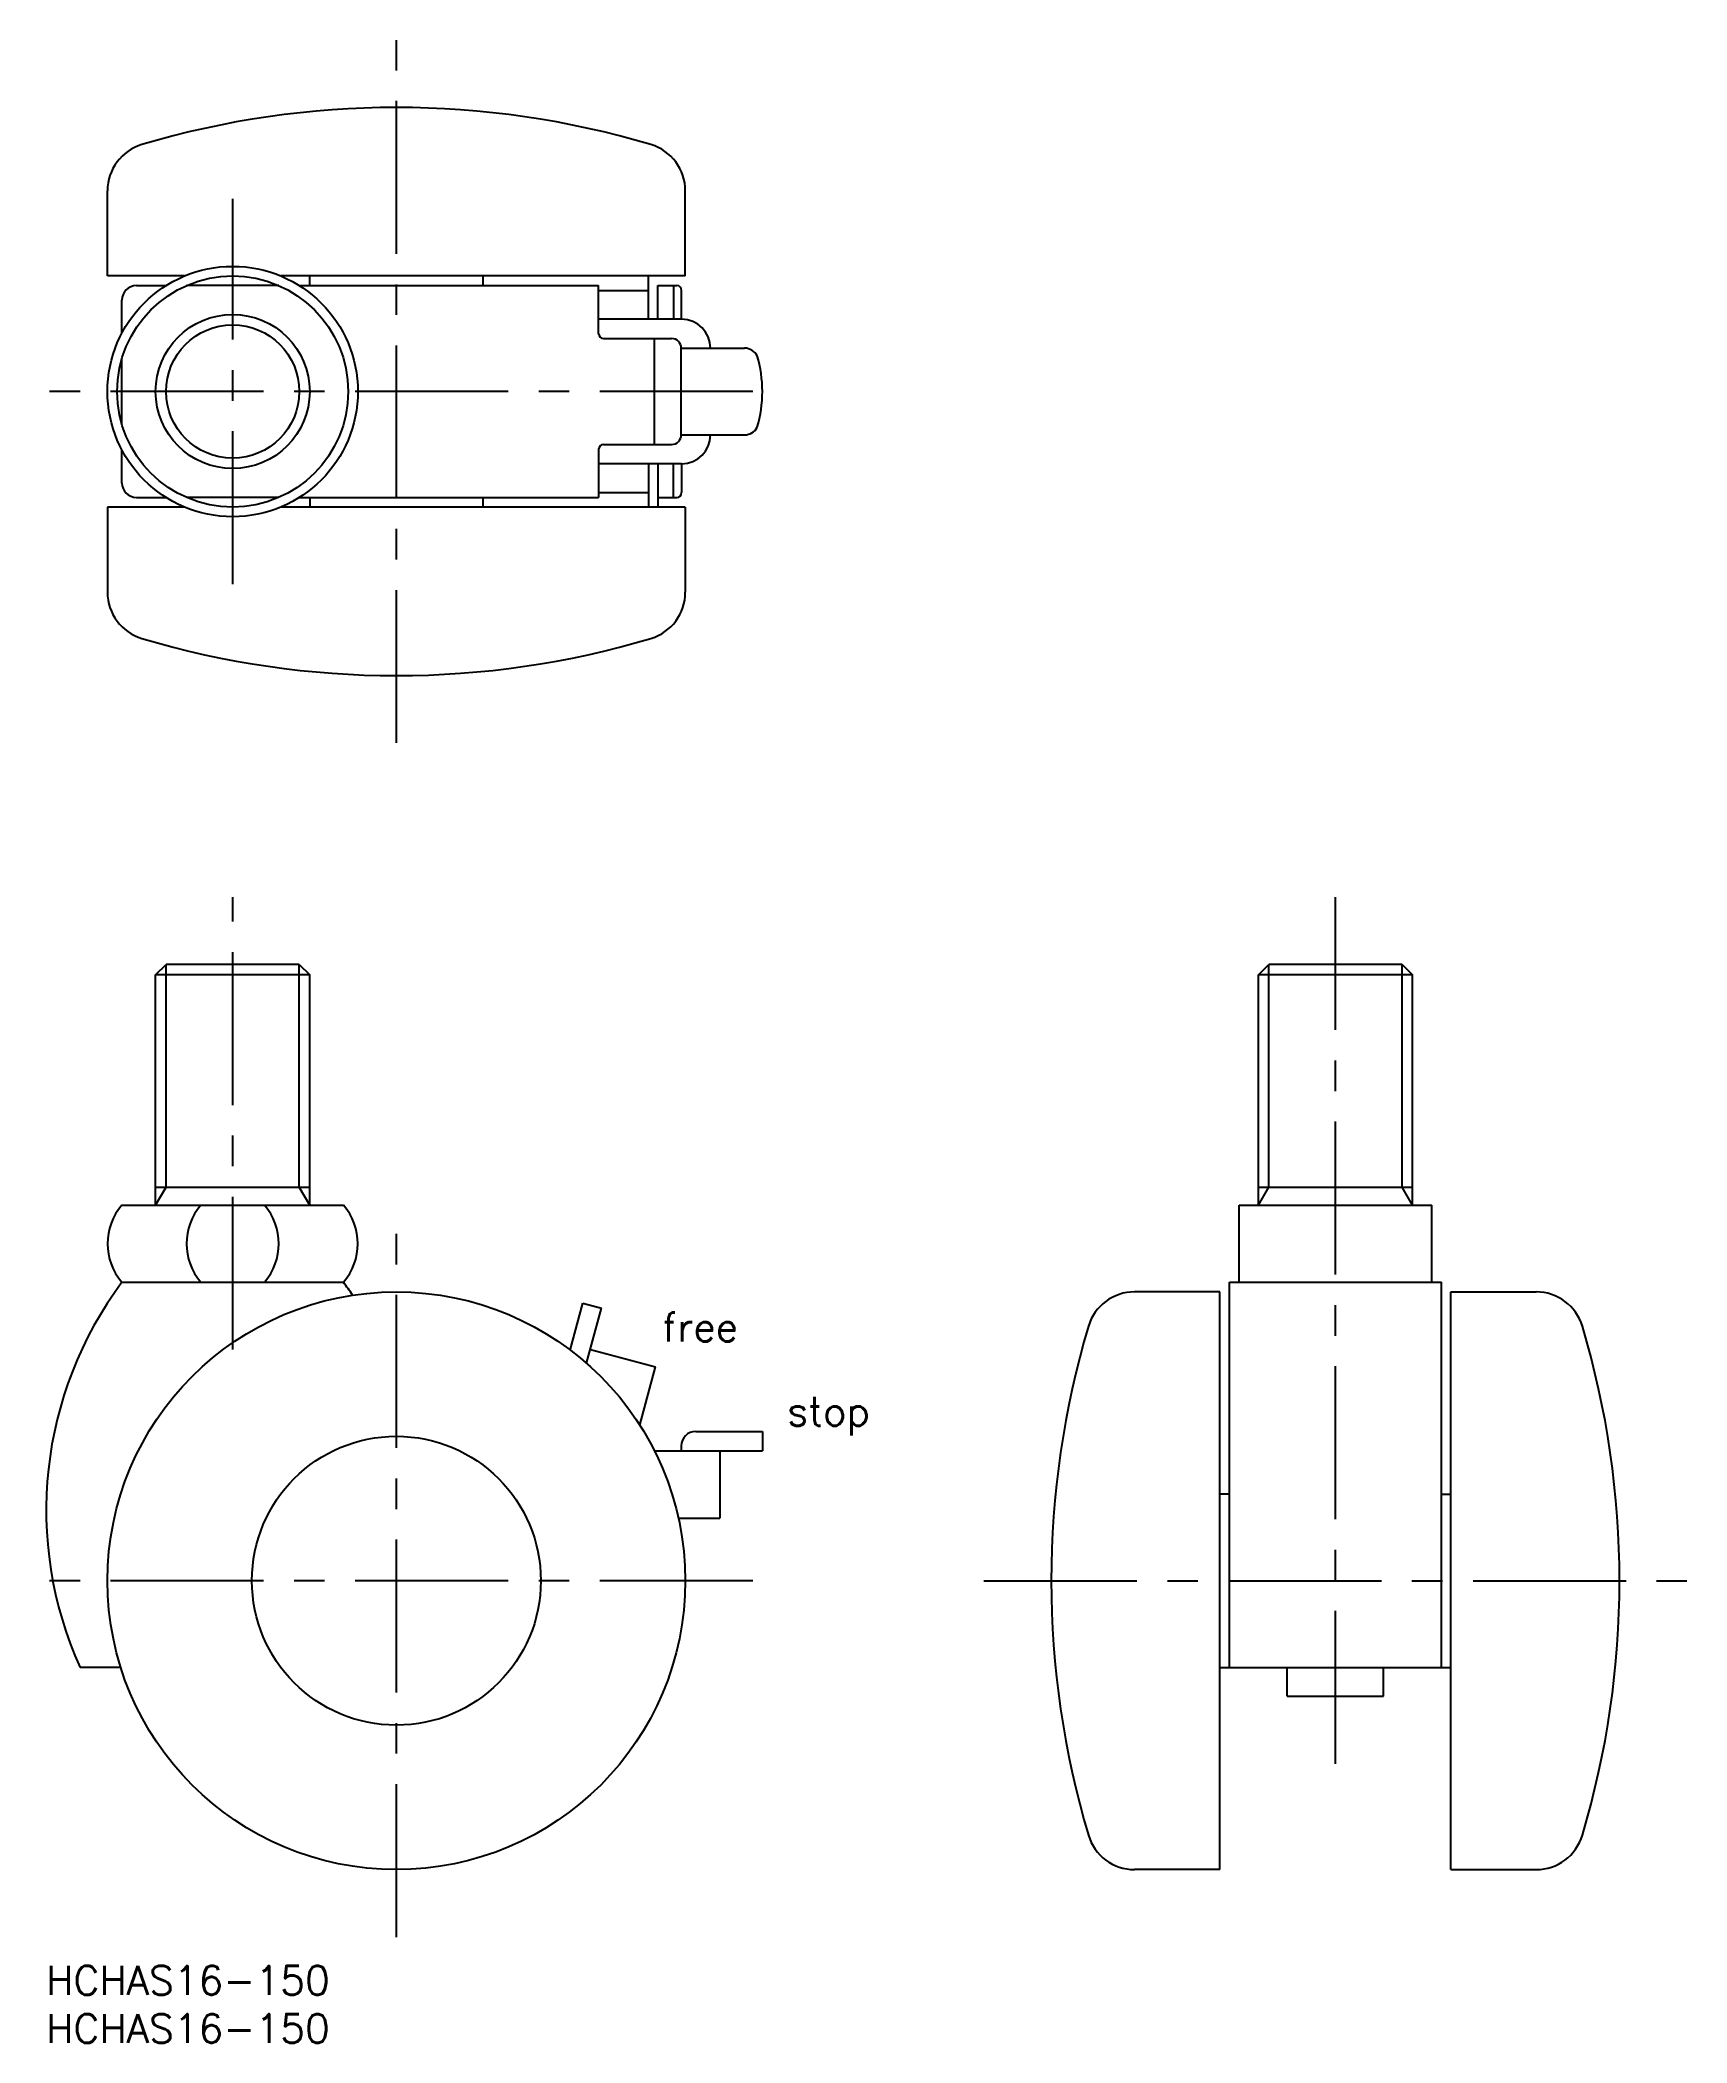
# Model space of a CAD drawing. Extents: x -1 to 170, y -8 to 200.
import ezdxf

# ---------------------------------------------------------------- set-up
doc = ezdxf.new("R2010")
doc.units = 0
doc.header["$LTSCALE"] = 0.5
doc.linetypes.add('CENTER', pattern=[50.8, 31.75, -6.35, 6.35, -6.35])
doc.linetypes.add('PHANTOM', pattern=[63.5, 31.75, -6.35, 6.35, -6.35, 6.35, -6.35])
for name, color, linetype in [('MSM_CENTER', 1, 'CENTER'), ('MSM_CONTINUOUS', 7, 'CONTINUOUS'), ('MSM_IMAGINARY', 6, 'PHANTOM'), ('MSM_NARROW', 5, 'CONTINUOUS'), ('MSM_PART_NUMBER', 7, 'CONTINUOUS')]:
    doc.layers.add(name, color=color, linetype=linetype)
doc.styles.get("Standard").update_dxf_attribs({"font": 'txt.shx', "height": 3, "bigfont": 'bigfont.shx'})

# ---------------------------------------------------------------- blocks, each defined once
blk = doc.blocks.new('*U1')
at = {"layer": 'MSM_PART_NUMBER'}
blk.add_text('HCHAS16-150', height=3, dxfattribs=at).set_placement((0, -3))
blk = doc.blocks.new('*U2')
at = {"layer": 'MSM_PART_NUMBER'}
blk.add_text('HCHAS16-150', height=3, dxfattribs=at).set_placement((0, -8))
blk = doc.blocks.new('*U3')
at = {"layer": 'MSM_PART_NUMBER'}
blk.add_text('free', height=3, dxfattribs=at).set_placement((63.98, 64.84))
blk = doc.blocks.new('*U4')
at = {"layer": 'MSM_PART_NUMBER'}
blk.add_text('stop', height=3, dxfattribs=at).set_placement((76.93, 56.1))

msp = doc.modelspace()

# ---------------------------------------------------------------- linework, layer by layer
at = {"layer": 'MSM_CENTER'}
for p, q in [((36.36, 127), (36.36, 200)), ((19.36, 143.5), (19.36, 183.5)), ((73.36, 163.5), (-0.64, 163.5)), ((19.36, 64), (19.36, 111)), ((133.86, 21), (133.86, 111)), ((36.36, 3), (36.36, 77)), ((73.36, 40), (-0.64, 40)), ((97.36, 40), (170.36, 40))]:
    msp.add_line(p, q, dxfattribs=at)
at = {"layer": 'MSM_CONTINUOUS'}
for p, q in [((6.36, 175.5), (6.36, 184.35)), ((66.36, 175.5), (66.36, 184.35)), ((14.36, 175.5), (6.36, 175.5)), ((66.36, 175.5), (24.36, 175.5)), ((27.36, 174.5), (27.36, 175.5)), ((45.36, 174.5), (45.36, 175.5)), ((62.52, 171), (62.52, 175.5)), ((7.86, 169.56), (7.86, 173)), ((9.36, 174.5), (12.43, 174.5)), ((24.16, 174.5), (14.57, 174.5)), ((26.29, 174.5), (57.36, 174.5)), ((57.36, 169.5), (57.36, 174.5)), ((57.36, 174), (62.52, 174)), ((63.52, 171), (63.52, 174.5)), ((63.52, 174.5), (65.48, 174.5)), ((65.12, 174.5), (65.12, 171)), ((65.98, 171), (65.98, 174)), ((65.98, 171), (57.36, 171)), ((57.86, 169), (64.94, 169)), ((63.15, 158), (63.15, 169)), ((7.86, 160.07), (7.86, 166.93)), ((65.94, 159), (65.94, 168)), ((65.94, 168), (72.51, 168)), ((65.94, 159), (72.51, 159)), ((7.86, 154), (7.86, 157.44)), ((57.36, 157.5), (57.36, 152.5)), ((57.86, 158), (64.94, 158)), ((65.98, 156), (57.36, 156)), ((62.52, 156), (62.52, 151.5)), ((63.52, 156), (63.52, 151.5)), ((65.12, 152.5), (65.12, 156)), ((65.98, 156), (65.98, 153)), ((9.36, 152.5), (12.43, 152.5)), ((24.16, 152.5), (14.57, 152.5)), ((26.29, 152.5), (57.36, 152.5)), ((27.36, 152.5), (27.36, 151.5)), ((45.36, 151.5), (45.36, 152.5)), ((57.36, 153), (62.52, 153)), ((63.52, 152.5), (65.48, 152.5)), ((6.36, 151.5), (6.36, 142.65)), ((14.36, 151.5), (6.36, 151.5)), ((66.36, 151.5), (24.36, 151.5)), ((66.36, 151.5), (66.36, 142.65)), ((11.36, 102.92), (12.44, 104)), ((26.28, 104), (12.44, 104)), ((26.28, 104), (27.36, 102.92)), ((11.36, 79), (11.36, 102.92)), ((27.36, 102.92), (11.36, 102.92)), ((27.36, 79), (27.36, 102.92)), ((125.86, 102.92), (126.94, 104)), ((125.86, 79), (125.86, 102.92)), ((141.86, 102.92), (125.86, 102.92)), ((140.78, 104), (126.94, 104)), ((140.78, 104), (141.86, 102.92)), ((141.86, 79), (141.86, 102.92)), ((11.36, 80.87), (27.36, 80.87)), ((125.86, 80.87), (141.86, 80.87)), ((7.86, 79), (30.86, 79)), ((123.86, 79), (143.86, 79)), ((123.86, 71), (123.86, 79)), ((143.86, 71), (143.86, 79)), ((7.86, 71), (30.86, 71)), ((122.86, 31), (122.86, 71)), ((122.86, 71), (144.86, 71)), ((144.86, 31), (144.86, 71)), ((121.86, 70), (113.01, 70)), ((121.86, 10), (121.86, 70)), ((145.86, 10), (145.86, 70)), ((145.86, 70), (154.71, 70)), ((67.44, 55.5), (74.36, 55.5)), ((74.36, 55.5), (74.36, 53.5)), ((63.15, 53.5), (74.36, 53.5)), ((65.94, 54), (65.94, 53.5)), ((69.94, 53.5), (69.94, 46.5)), ((122.86, 49), (121.86, 49)), ((144.86, 49), (145.86, 49)), ((65.65, 46.5), (69.94, 46.5)), ((7.74, 31), (3.51, 31)), ((121.86, 31), (145.86, 31)), ((128.86, 28), (128.86, 31)), ((138.86, 28), (138.86, 31)), ((128.86, 28), (138.86, 28)), ((121.86, 10), (113.01, 10)), ((145.86, 10), (154.71, 10))]:
    msp.add_line(p, q, dxfattribs=at)
for centre, radius in [((19.36, 163.5), 13), ((19.36, 163.5), 12), ((19.36, 163.5), 8), ((36.36, 40), 30), ((36.36, 40), 15)]:
    msp.add_circle(centre, radius, dxfattribs=at)
for centre, radius, start, end in [((36.36, 100.5), 92.5, 73.3985, 106.6015), ((11.36, 184.35), 5, 106.6015, 180), ((61.36, 184.35), 5, 0, 73.3985), ((9.36, 173), 1.5, 90, 180), ((65.48, 174), 0.5, 0, 90), ((65.98, 168), 3, 0, 90), ((57.86, 169.5), 0.5, 180, 270), ((64.94, 168), 1, 0, 90), ((72.51, 166.5), 1.5, 27.9101, 90), ((61.08, 163.5), 13.28, 343.8093, 16.1907), ((64.94, 159), 1, 270, 0), ((65.98, 159), 3, 270, 0), ((72.51, 160.5), 1.5, 270, 332.0899), ((57.86, 157.5), 0.5, 90, 180), ((9.36, 154), 1.5, 180, 270), ((65.48, 153), 0.5, 270, 0), ((11.36, 142.65), 5, 180, 253.3985), ((61.36, 142.65), 5, 286.6015, 0), ((36.36, 226.5), 92.5, 253.3985, 286.6015), ((12.44, 75), 6.08, 138.8879, 221.1121), ((20.65, 75), 6.08, 138.8879, 221.1121), ((18.07, 75), 6.08, 318.8879, 41.1121), ((26.28, 75), 6.08, 318.8879, 41.1121), ((39.63, 47.31), 39.63, 143.2874, 204.2965), ((-0.91, 47.31), 39.63, 34.3227, 36.7126), ((113.01, 65), 5, 90, 163.3985), ((154.71, 65), 5, 16.6015, 90), ((196.86, 40), 92.5, 163.3985, 196.6015), ((70.86, 40), 92.5, 343.3985, 16.6015), ((67.44, 54), 1.5, 90, 180), ((113.01, 15), 5, 196.6015, 270), ((154.71, 15), 5, 270, 343.3985)]:
    msp.add_arc(centre, radius, start, end, dxfattribs=at)
at = {"layer": 'MSM_IMAGINARY'}
for p, q in [((54.41, 63.96), (55.71, 68.81)), ((55.71, 68.81), (57.64, 68.29)), ((56.11, 62.58), (57.64, 68.29)), ((56.5, 64.03), (63.26, 62.21)), ((61.64, 56.16), (63.26, 62.21))]:
    msp.add_line(p, q, dxfattribs=at)
at = {"layer": 'MSM_NARROW'}
for p, q in [((12.44, 80.87), (12.44, 104)), ((26.28, 80.87), (26.28, 104)), ((126.94, 80.87), (126.94, 104)), ((140.78, 80.87), (140.78, 104)), ((11.36, 79), (12.44, 80.87)), ((27.36, 79), (26.28, 80.87)), ((125.86, 79), (126.94, 80.87)), ((141.86, 79), (140.78, 80.87))]:
    msp.add_line(p, q, dxfattribs=at)
msp.add_circle((19.36, 163.5), 6.92, dxfattribs=at)

# ---------------------------------------------------------------- block references
at = {"layer": 'MSM_CONTINUOUS'}
for name in ['*U3', '*U4', '*U1', '*U2']:
    msp.add_blockref(name, (0, 0), dxfattribs=at)

doc.saveas('drawing.dxf')
